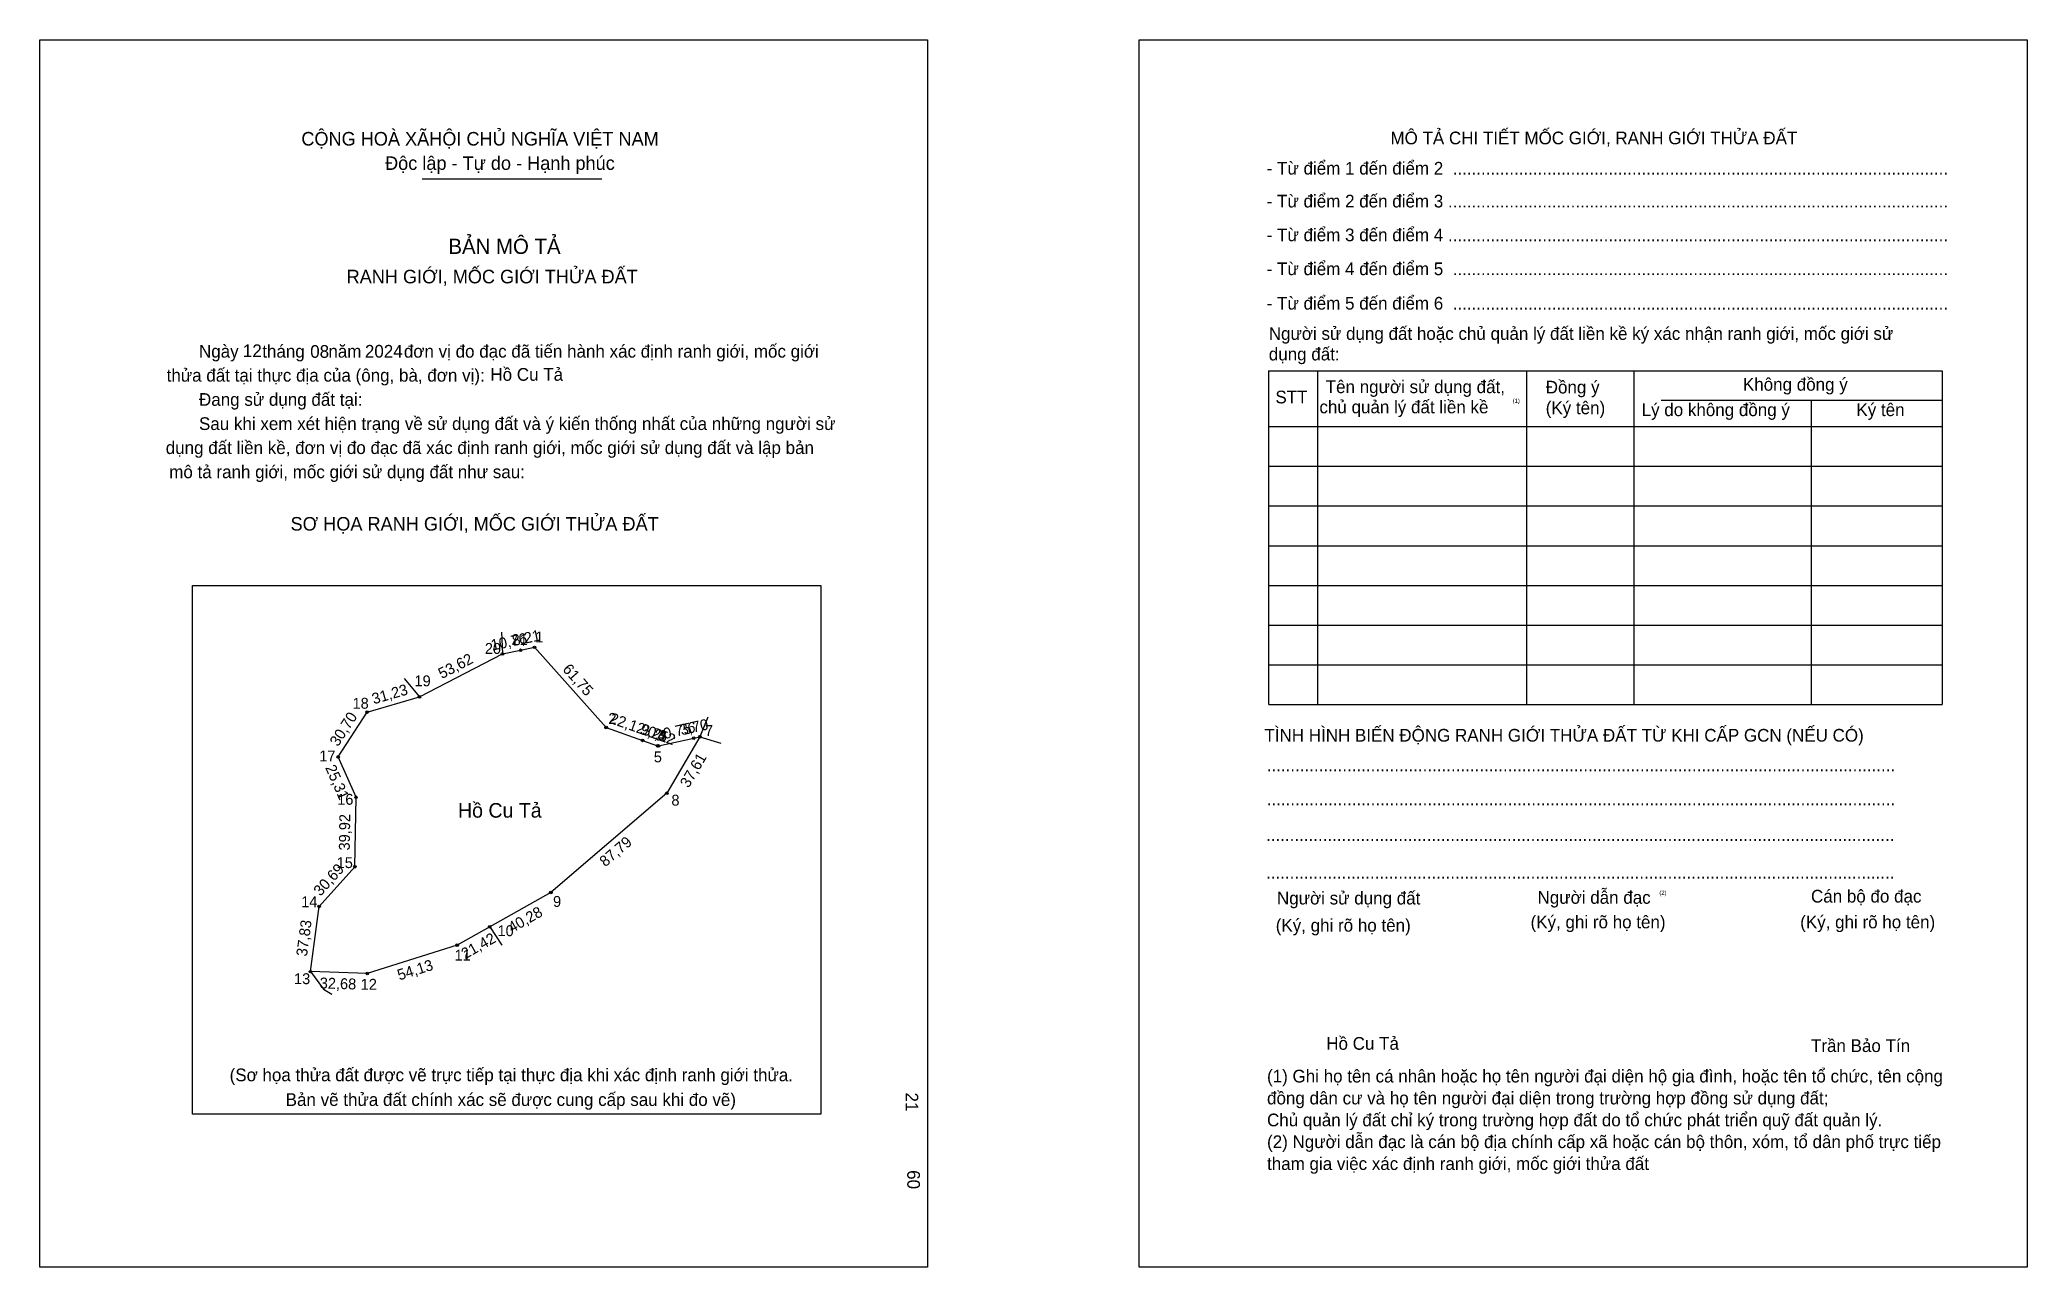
# Model space of a CAD drawing. Extents: x 546862 to 548004, y 1825686 to 1826391.
import ezdxf

# ---------------------------------------------------------------- set-up
doc = ezdxf.new("R2010")
doc.units = 0
for name, color, linetype in [('bmtKhungInTrang1', 7, 'Continuous'), ('bmtKhungInTrang2', 7, 'Continuous'), ('bmtNoiDung', 7, 'Continuous'), ('bmtTemplate', 7, 'Continuous'), ('CanhThua', 7, 'Continuous'), ('ChieuDaiCanhThua', 7, 'Continuous'), ('MocDinhThua', 7, 'Continuous'), ('RauThua', 7, 'Continuous'), ('SoHieuDinhThua', 7, 'Continuous'), ('TenChuSuDung', 7, 'Continuous')]:
    doc.layers.add(name, color=color, linetype=linetype)

msp = doc.modelspace()

# ---------------------------------------------------------------- linework, layer by layer
at = {"layer": 'bmtKhungInTrang1'}
msp.add_lwpolyline([(546862.1, 1826391.1), (547372.2, 1826391.1), (547372.2, 1825685.6), (546862.1, 1825685.6)], close=True, dxfattribs=at)
at = {"layer": 'bmtKhungInTrang2'}
msp.add_lwpolyline([(547493.8, 1826391.1), (548003.9, 1826391.1), (548003.9, 1825685.6), (547493.8, 1825685.6)], close=True, dxfattribs=at)
at = {"layer": 'bmtTemplate'}
for p, q in [((547081.9, 1826311.1), (547185.1, 1826311.1)), ((547777.9, 1826201), (547777.9, 1826009)), ((547596.2, 1826200.8), (547596.2, 1826009)), ((547716.2, 1826200.8), (547716.2, 1826009)), ((547955.1, 1826200.8), (547955.1, 1826009)), ((547793.6, 1826183.9), (547955.1, 1826183.9)), ((547568.2, 1826168.8), (547955.1, 1826168.8)), ((547568.2, 1826146), (547955.1, 1826146)), ((547568.2, 1826123.2), (547955.1, 1826123.2)), ((547568.2, 1826100.3), (547955.1, 1826100.3)), ((547568.2, 1826077.5), (547955.1, 1826077.5)), ((547568.2, 1826054.7), (547955.1, 1826054.7)), ((547568.2, 1826031.8), (547955.1, 1826031.8)), ((547568.2, 1826009), (547955.1, 1826009))]:
    msp.add_line(p, q, dxfattribs=at)
for points in [[(547568, 1826200.8), (547955.1, 1826200.8)], [(547568, 1826200.8), (547568, 1826009)], [(547879.8, 1826183.7), (547879.8, 1826009)]]:
    msp.add_lwpolyline(points, dxfattribs=at)
msp.add_lwpolyline([(546949.9, 1825773.5), (546949.9, 1826077.5), (547310.8, 1826077.5), (547310.8, 1825773.5)], close=True, dxfattribs=at)
at = {"layer": 'CanhThua'}
for p, q in [((547138.4, 1826040.2), (547146.4, 1826041.9)), ((547146.4, 1826041.9), (547187.5, 1825995.8)), ((547080.2, 1826013.4), (547127.9, 1826038.1)), ((547127.9, 1826038.1), (547138.4, 1826040.2)), ((547050.2, 1826004.7), (547080.2, 1826013.4)), ((547033.6, 1825978.9), (547050.2, 1826004.7)), ((547187.5, 1825995.8), (547208.4, 1825988.4)), ((547208.4, 1825988.4), (547217.1, 1825985.3)), ((547217.1, 1825985.3), (547217.6, 1825985.2)), ((547217.6, 1825985.2), (547237.8, 1825989.7)), ((547241.4, 1825990.5), (547222.4, 1825958)), ((547237.8, 1825989.7), (547241.4, 1825990.5)), ((547043.8, 1825955.7), (547033.6, 1825978.9)), ((547043.2, 1825915.8), (547043.8, 1825955.7)), ((547222.4, 1825958), (547155.7, 1825901)), ((547022.6, 1825893), (547043.2, 1825915.8)), ((547017.6, 1825855.5), (547022.6, 1825893)), ((547155.7, 1825901), (547120.6, 1825881.2)), ((547120.6, 1825881.2), (547101.9, 1825870.7)), ((547101.9, 1825870.7), (547050.3, 1825854.4)), ((547050.3, 1825854.4), (547017.6, 1825855.5))]:
    msp.add_line(p, q, dxfattribs=at)
at = {"layer": 'MocDinhThua'}
for centre in [(547146.4, 1826041.9), (547127.9, 1826038.1), (547138.4, 1826040.2), (547080.2, 1826013.4), (547050.2, 1826004.7), (547187.5, 1825995.8), (547208.4, 1825988.4), (547217.1, 1825985.3), (547217.6, 1825985.2), (547237.8, 1825989.7), (547241.4, 1825990.5), (547033.6, 1825978.9), (547043.8, 1825955.7), (547222.4, 1825958), (547043.2, 1825915.8), (547022.6, 1825893), (547155.7, 1825901), (547120.6, 1825881.2), (547101.9, 1825870.7), (547017.6, 1825855.5), (547050.3, 1825854.4)]:
    msp.add_circle(centre, 0.752, dxfattribs=at)
at = {"layer": 'RauThua'}
for p, q in [((547127.3, 1826050.7), (547127.9, 1826038.1)), ((547071.4, 1826023.9), (547080.2, 1826013.4)), ((547242.3, 1825992.5), (547246.2, 1826002)), ((547241.4, 1825990.5), (547242.3, 1825992.5)), ((547241.4, 1825990.5), (547253.4, 1825986.9)), ((547120.6, 1825881.2), (547127.5, 1825870.7)), ((547017.6, 1825855.5), (547025.2, 1825845.4)), ((547025.2, 1825845.4), (547029.9, 1825842.6))]:
    msp.add_line(p, q, dxfattribs=at)

# ---------------------------------------------------------------- texts
at = {"layer": 'bmtNoiDung'}
for s, p in [('12', (546978.8, 1826208.7)), ('08', (547017.5, 1826208.3)), ('2024', (547048.9, 1826208.4)), ('Hồ Cu Tả', (547121, 1826195.1)), ('Hồ Cu Tả', (547601.2, 1825810.6))]:
    msp.add_text(s, height=7.3, dxfattribs=at).set_placement(p)
for s, p in [('21', (547359.5, 1825786)), ('60', (547360.5, 1825741.4))]:
    msp.add_text(s, height=7.3, rotation=270, dxfattribs=at).set_placement(p)
at = {"layer": 'bmtTemplate'}
for s, height, p in [('CỘNG HOÀ XÃHỘI CHỦ NGHĨA VIỆT NAM', 7.785, (547012.4, 1826330.3)), ('MÔ TẢ CHI TIẾT MỐC GIỚI, RANH GIỚI THỬA ĐẤT', 7.296, (547638.1, 1826331)), ('Độc lập - Tự do - Hạnh phúc', 7.785, (547060.5, 1826316.3)), ('- Từ điểm 1 đến điểm 2  .........................................................................................................', 7.2957, (547567, 1826313.6)), ('- Từ điểm 2 đến điểm 3 ..........................................................................................................', 7.2957, (547567, 1826294.7)), ('- Từ điểm 3 đến điểm 4 ..........................................................................................................', 7.2957, (547567, 1826275.3)), ('BẢN MÔ TẢ', 8.76, (547096.9, 1826268)), ('RANH GIỚI, MỐC GIỚI THỬA ĐẤT', 7.785, (547038.4, 1826251.1)), ('- Từ điểm 4 đến điểm 5  .........................................................................................................', 7.2957, (547567, 1826255.8)), ('- Từ điểm 5 đến điểm 6  .........................................................................................................', 7.2957, (547567, 1826236)), ('Người sử dụng đất hoặc chủ quản lý đất liền kề ký xác nhận ranh giới, mốc giới sử', 7.296, (547568.2, 1826218.6)), ('Ngày     tháng     năm         đơn vị đo đạc đã tiến hành xác định ranh giới, mốc giới ', 7.298, (546953.6, 1826208.4)), ('dụng đất:', 7.3, (547568.2, 1826206.8)), ('thửa đất tại thực địa của (ông, bà, đơn vị):', 7.298, (546935, 1826194.6)), ('STT', 7.3, (547572, 1826182.1)), ('Tên người sử dụng đất,', 7.296, (547600.9, 1826188)), ('Đồng ý', 7.3, (547727.3, 1826187.8)), ('Không đồng ý', 7.296, (547840.6, 1826189.4)), ('Đang sử dụng đất tại:', 7.298, (546953.6, 1826180.7)), ('chủ quản lý đất liền kề', 7.296, (547597.3, 1826176.4)), ('(1)', 2.43, (547708.3, 1826182.4)), ('(Ký tên)', 7.3, (547727.3, 1826175.9)), ('Lý do không đồng ý', 7.296, (547782.4, 1826174.8)), ('Ký tên', 7.3, (547905.8, 1826174.8)), ('Sau khi xem xét hiện trạng về sử dụng đất và ý kiến thống nhất của những người sử ', 7.298, (546953.6, 1826166.8)), ('dụng đất liền kề, đơn vị đo đạc đã xác định ranh giới, mốc giới sử dụng đất và lập bản', 7.298, (546934.5, 1826153)), ('mô tả ranh giới, mốc giới sử dụng đất như sau:', 7.298, (546936.5, 1826139.1)), ('SƠ HỌA RANH GIỚI, MỐC GIỚI THỬA ĐẤT', 7.785, (547006.2, 1826109)), ('TÌNH HÌNH BIẾN ĐỘNG RANH GIỚI THỬA ĐẤT TỪ KHI CẤP GCN (NẾU CÓ)', 7.296, (547565.7, 1825987.7)), ('.....................................................................................................................................', 7.3067, (547567, 1825970.6)), ('.....................................................................................................................................', 7.3067, (547567, 1825951.1)), ('.....................................................................................................................................', 7.3067, (547566.6, 1825930.6)), ('.....................................................................................................................................', 7.3067, (547566.6, 1825908.9)), ('Người sử dụng đất', 7.296, (547572.9, 1825894.1)), ('Người dẫn đạc', 7.296, (547722.6, 1825894.5)), ('(2)', 2.43, (547792.6, 1825899.6)), ('Cán bộ đo đạc', 7.296, (547879.7, 1825895.2)), ('(Ký, ghi rõ họ tên)', 7.296, (547572.2, 1825878.5)), ('(Ký, ghi rõ họ tên)', 7.296, (547718.6, 1825880.4)), ('(Ký, ghi rõ họ tên)', 7.296, (547873.5, 1825880.4)), ('Trần Bảo Tín', 7.296, (547879.7, 1825809.3)), ('(Sơ họa thửa đất được vẽ trực tiếp tại thực địa khi xác định ranh giới thửa.', 7.298, (546971.2, 1825792.5)), ('(1) Ghi họ tên cá nhân hoặc họ tên người đại diện hộ gia đình, hoặc tên tổ chức, tên cộng', 7.296, (547567.2, 1825791.8)), ('Bản vẽ thửa đất chính xác sẽ được cung cấp sau khi đo vẽ)', 7.298, (547003.4, 1825778.3)), ('đồng dân cư và họ tên người đại diện trong trường hợp đồng sử dụng đất;', 7.296, (547567.2, 1825779.2)), ('Chủ quản lý đất chỉ ký trong trường hợp đất do tổ chức phát triển quỹ đất quản lý.', 7.296, (547567.2, 1825766.6)), ('(2) Người dẫn đạc là cán bộ địa chính cấp xã hoặc cán bộ thôn, xóm, tổ dân phố trực tiếp', 7.296, (547567.2, 1825754.1)), ('tham gia việc xác định ranh giới, mốc giới thửa đất', 7.296, (547567.2, 1825741.5))]:
    msp.add_text(s, height=height, dxfattribs=at).set_placement(p)
at = {"layer": 'ChieuDaiCanhThua'}
for s, rotation, p in [('10,76', 11.6358, (547122, 1826040)), ('8,21', 11.6344, (547134.2, 1826042.6)), ('53,62', 27.3426, (547093.1, 1826023.6)), ('61,75', 311.7362, (547162.1, 1826029)), ('31,23', 16.2161, (547054, 1826009.1)), ('30,70', 57.1816, (547033.5, 1825984.5)), ('22,12', 340.5075, (547188.9, 1825998.6)), ('9,21', 340.5048, (547206.5, 1825992.4)), ('0,52', 340.5538, (547210.6, 1825991)), ('20,75', 12.5028, (547216.5, 1825988.1)), ('3,70', 12.5019, (547230.8, 1825991.3)), ('25,31', 293.6688, (547026, 1825972.8)), ('37,61', 59.6124, (547234.9, 1825960.7)), ('39,92', 89.1631, (547040.2, 1825925.1)), ('87,79', 40.527, (547187, 1825915.4)), ('30,69', 47.9702, (547023.4, 1825898.5)), ('40,28', 29.413, (547133.4, 1825877.6)), ('37,83', 82.4191, (547015.6, 1825864)), ('21,42', 29.4121, (547106.5, 1825862.5)), ('54,13', 17.4732, (547068.7, 1825850.4)), ('32,68', 358.0921, (547022.9, 1825845.9))]:
    msp.add_text(s, height=6.26, rotation=rotation, dxfattribs=at).set_placement(p)
at = {"layer": 'SoHieuDinhThua'}
for s, p in [('20', (547117.8, 1826038.1)), ('21', (547133.1, 1826043.2)), ('1', (547146.8, 1826044.7)), ('19', (547077.4, 1826019.5)), ('18', (547041.8, 1826006.6)), ('2', (547188.8, 1825997.9)), ('3', (547208.2, 1825991.2)), ('6', (547234.2, 1825992.7)), ('7', (547244.3, 1825991)), ('4', (547216.9, 1825988.1)), ('17', (547022.7, 1825976.3)), ('5', (547214.9, 1825975.8)), ('16', (547033, 1825951.4)), ('8', (547225, 1825950.9)), ('15', (547032.7, 1825915)), ('14', (547012.3, 1825892.5)), ('9', (547157, 1825892.7)), ('10', (547125.1, 1825875.9)), ('11', (547100.4, 1825861.8)), ('13', (547008.2, 1825848.3)), ('12', (547046.5, 1825845.1))]:
    msp.add_text(s, height=6.26, dxfattribs=at).set_placement(p)
at = {"layer": 'TenChuSuDung'}
msp.add_text('Hồ Cu Tả', height=8.4, dxfattribs=at).set_placement((547102.4, 1825944))

doc.saveas('drawing.dxf')
